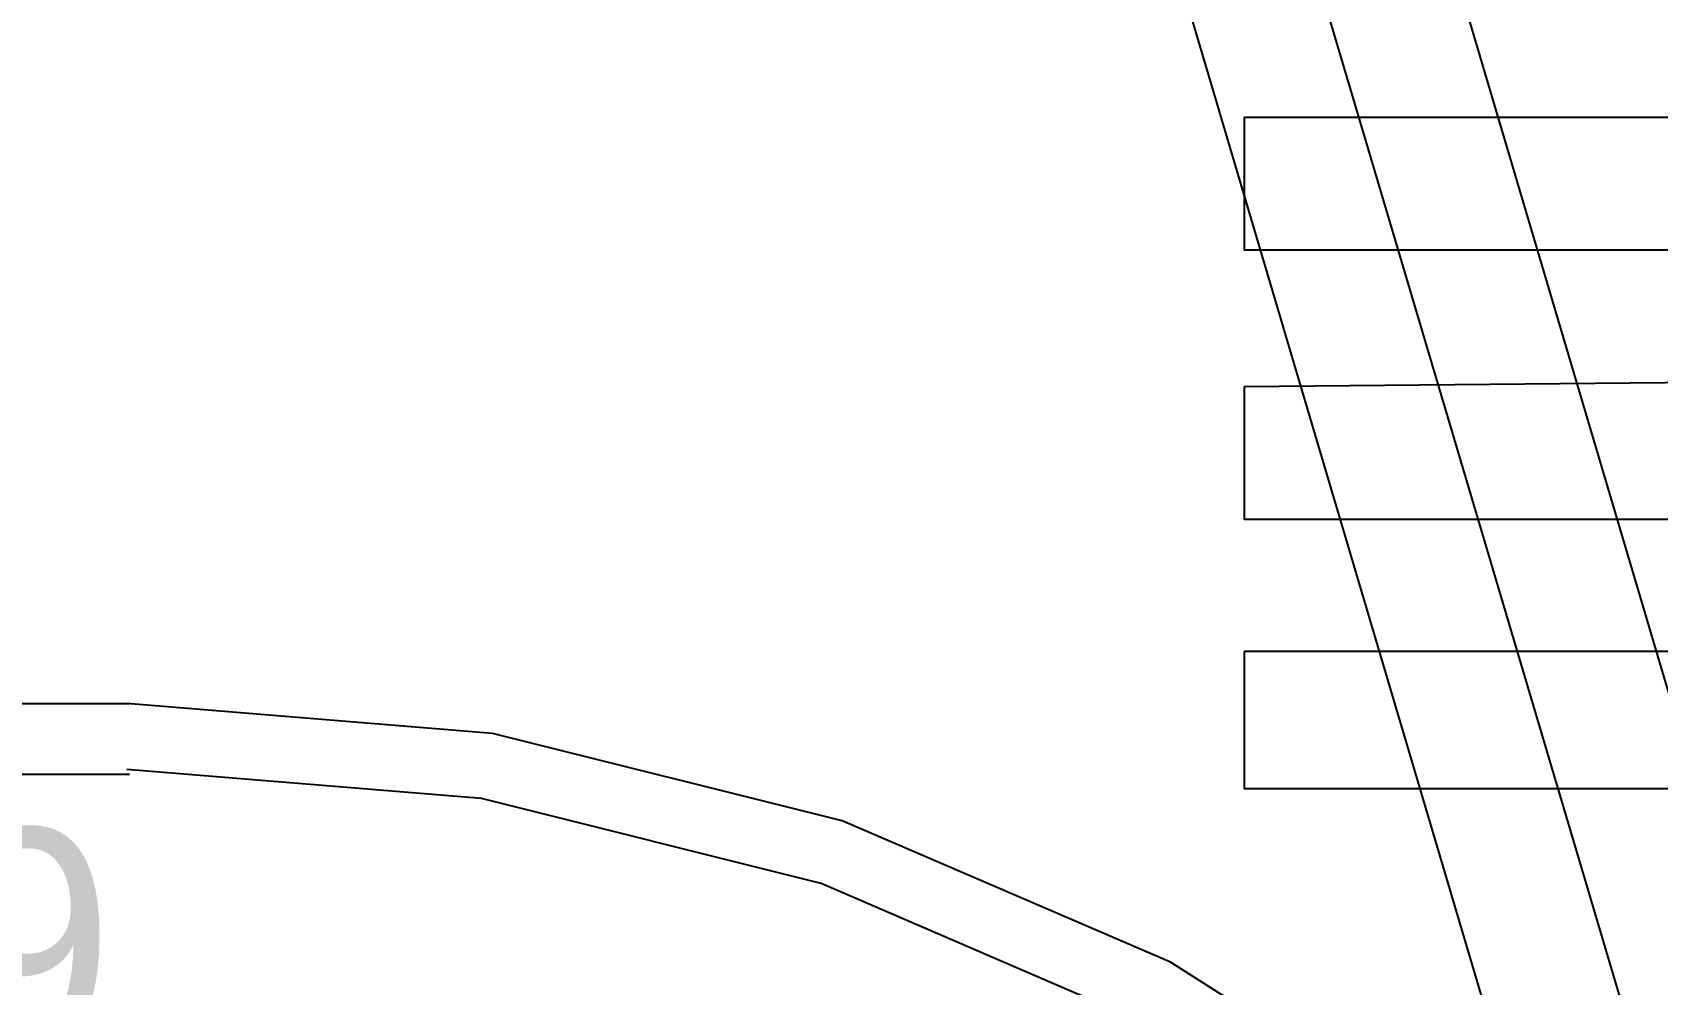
# Model space of a CAD drawing. Header units: metres. Extents: x 1 to 213, y 1 to 147.
# Drawn here: x 86.626 to 90.267, y 100.811 to 102.944 of the extents above; entities that cross this region are included whole.
import ezdxf

# ---------------------------------------------------------------- set-up
doc = ezdxf.new("R2010")
doc.units = ezdxf.units.M
doc.layers.add('00-BASE-ARQUITECTURA', color=8, linetype='Continuous')
doc.layers.add('00-BASE-TEXTO', color=8, linetype='Continuous')

msp = doc.modelspace()

# ---------------------------------------------------------------- linework, layer by layer
at = {"layer": '00-BASE-ARQUITECTURA'}
for points in [[(88.1344, 107.6854), (91.5423, 96.2024)], [(79.3397, 101.4412), (86.8433, 101.4412)], [(91.3666, 98.5613), (90.9585, 99.2741), (90.4484, 99.9007), (89.8497, 100.4325), (89.1759, 100.861), (88.4404, 101.1777), (87.6566, 101.3739), (86.838, 101.4412)], [(91.2325, 98.4984), (90.8364, 99.1902), (90.3414, 99.7982), (89.7605, 100.3143), (89.1067, 100.7301), (88.393, 101.0373), (87.6324, 101.2277), (86.838, 101.293)], [(79.3397, 101.2825), (86.8433, 101.2825)]]:
    msp.add_lwpolyline(points, dxfattribs=at)
for points in [[(90.9708, 99.1764), (89.1928, 105.1771), (88.6213, 105.0078), (90.3993, 99.007)], [(89.3409, 102.7535), (89.3409, 102.4572), (90.4416, 102.4572), (90.4416, 102.7535)], [(89.3409, 102.1503), (89.3409, 101.8539), (90.4416, 101.8539), (90.4416, 102.1609)], [(89.3409, 101.5576), (89.3409, 101.2507), (90.4416, 101.2507), (90.4416, 101.5576)]]:
    msp.add_lwpolyline(points, close=True, dxfattribs=at)

# ---------------------------------------------------------------- texts
at = {"layer": '00-BASE-TEXTO'}
msp.add_text('29', height=0.50296, dxfattribs=at).set_placement((86.0601, 100.658))

doc.saveas('drawing.dxf')
